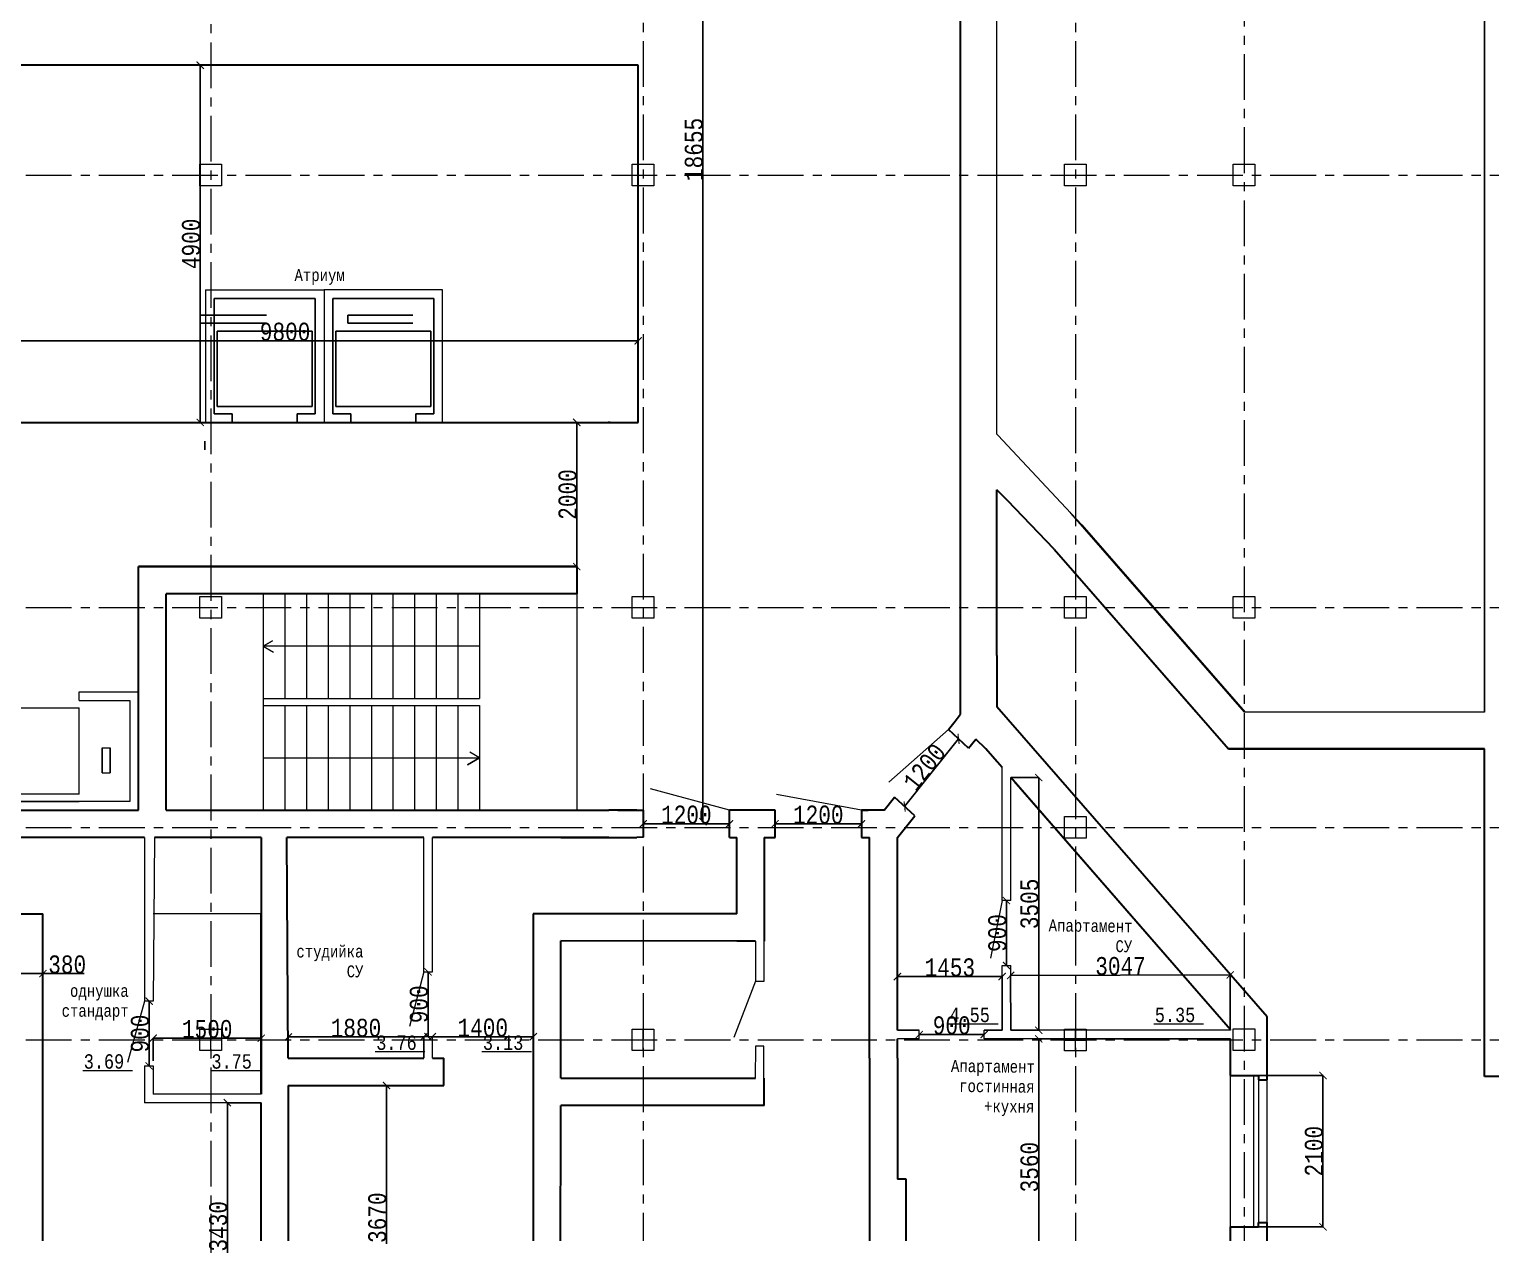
# Model space of a CAD drawing. Header units: millimetres. Extents: x -689206 to 4969298, y -1019800 to 703299.
# Drawn here: x 351458 to 371743, y 548352 to 565053 of the extents above; entities that cross this region are included whole.
import ezdxf

# ---------------------------------------------------------------- set-up
doc = ezdxf.new("R2010")
doc.units = ezdxf.units.MM
doc.linetypes.add('осеваяX2', pattern=[101.6, 63.5, -12.7, 12.7, -12.7])
for name, color, linetype, lineweight in [('несущие', 7, 'Continuous', 30), ('ПЕРЕГОРОДКИ', 252, 'Continuous', 9), ('РАЗМЕРЫ', 7, 'Continuous', 9), ('стены', 7, 'Continuous', 20)]:
    doc.layers.add(name, color=color, linetype=linetype, lineweight=lineweight)
doc.styles.add('Аннотативный', font='isocteur.ttf', dxfattribs={"width": 0.7, "height": 250})
doc.dimstyles.new('Аннотативный', dxfattribs={"dimscale": 0, "dimtxt": 250, "dimasz": 100, "dimexe": 1.25, "dimexo": 0.625, "dimtad": 1, "dimdec": 0, "dimtxsty": 'Аннотативный', "dimblk": 'ARCHTICK', "dimcen": 2.5, "dimadec": 0, "dimazin": 0, "dimtfac": 1, "dimtdec": 0, "dimtmove": 0, "dimatfit": 3, "dimfxl": 1, "dimarcsym": 0})

# ---------------------------------------------------------------- blocks, each defined once
blk = doc.blocks.new('_ArchTick')
at = {"color": 0, "linetype": 'ByBlock', "const_width": 0.15}
blk.add_lwpolyline([(-0.5, -0.5), (0.5, 0.5)], dxfattribs=at)
blk = doc.blocks.new('*D386')
at = {"layer": 'Defpoints', "color": 0, "lineweight": 20, "transparency": 16777216}
for p in [(354678, 551052), (353178, 550740), (354678, 550740)]:
    blk.add_point(p, dxfattribs=at)
at = {"layer": 'стены', "color": 0, "lineweight": -2, "transparency": 16777216}
for p, q in [((353178, 550740), (353178, 551053)), ((353178, 551052), (354678, 551052)), ((354678, 550740), (354678, 551053))]:
    blk.add_line(p, q, dxfattribs=at)
at = {"layer": 'стены', "color": 0, "lineweight": -2, "transparency": 16777216, "xscale": 100, "yscale": 100, "zscale": 100, "rotation": 180}
blk.add_blockref('_ArchTick', (353178, 551052), dxfattribs=at)
at = {"layer": 'стены', "color": 0, "lineweight": -2, "transparency": 16777216, "xscale": 100, "yscale": 100, "zscale": 100}
blk.add_blockref('_ArchTick', (354678, 551052), dxfattribs=at)
at = {"layer": 'стены', "color": 0, "transparency": 16777216, "insert": (353928, 551177), "char_height": 250, "attachment_point": 5, "style": 'Аннотативный'}
blk.add_mtext('1500', dxfattribs=at)
blk = doc.blocks.new('*D387')
at = {"layer": 'Defpoints', "color": 0, "lineweight": 20, "transparency": 16777216}
for p in [(354678, 550157), (354208, 546727), (354678, 546727)]:
    blk.add_point(p, dxfattribs=at)
at = {"layer": 'стены', "color": 0, "lineweight": -2, "transparency": 16777216}
for p, q in [((354677, 550157), (354207, 550157)), ((354208, 550157), (354208, 546727)), ((354677, 546727), (354207, 546727))]:
    blk.add_line(p, q, dxfattribs=at)
at = {"layer": 'стены', "color": 0, "lineweight": -2, "transparency": 16777216, "xscale": 100, "yscale": 100, "zscale": 100}
for p, rotation in [((354208, 550157), 90), ((354208, 546727), 270)]:
    blk.add_blockref('_ArchTick', p, dxfattribs=dict(at, rotation=rotation))
at = {"layer": 'стены', "color": 0, "transparency": 16777216, "insert": (354082, 548442), "char_height": 250, "attachment_point": 5, "rotation": 90, "style": 'Аннотативный'}
blk.add_mtext('3430', dxfattribs=at)
blk = doc.blocks.new('*D388')
at = {"layer": 'Defpoints', "color": 0, "lineweight": 20, "transparency": 16777216}
for p in [(356933, 551069), (355053, 550777), (356933, 550777)]:
    blk.add_point(p, dxfattribs=at)
at = {"layer": 'стены', "color": 0, "lineweight": -2, "transparency": 16777216}
for p, q in [((355053, 550778), (355053, 551071)), ((355053, 551069), (356933, 551069)), ((356933, 550778), (356933, 551071))]:
    blk.add_line(p, q, dxfattribs=at)
at = {"layer": 'стены', "color": 0, "lineweight": -2, "transparency": 16777216, "xscale": 100, "yscale": 100, "zscale": 100, "rotation": 180}
blk.add_blockref('_ArchTick', (355053, 551069), dxfattribs=at)
at = {"layer": 'стены', "color": 0, "lineweight": -2, "transparency": 16777216, "xscale": 100, "yscale": 100, "zscale": 100}
blk.add_blockref('_ArchTick', (356933, 551069), dxfattribs=at)
at = {"layer": 'стены', "color": 0, "transparency": 16777216, "insert": (355993, 551195), "char_height": 250, "attachment_point": 5, "style": 'Аннотативный'}
blk.add_mtext('1880', dxfattribs=at)
blk = doc.blocks.new('*D369')
at = {"layer": 'Defpoints', "color": 0, "lineweight": 20, "transparency": 16777216}
for p in [(357053, 551073), (358454, 551073), (358454, 551073)]:
    blk.add_point(p, dxfattribs=at)
at = {"layer": 'стены', "color": 0, "lineweight": -2, "transparency": 16777216}
for p, q in [((357053, 551073), (357053, 551074)), ((357053, 551073), (358454, 551073)), ((358454, 551073), (358454, 551074))]:
    blk.add_line(p, q, dxfattribs=at)
at = {"layer": 'стены', "color": 0, "lineweight": -2, "transparency": 16777216, "xscale": 100, "yscale": 100, "zscale": 100, "rotation": 180}
blk.add_blockref('_ArchTick', (357053, 551073), dxfattribs=at)
at = {"layer": 'стены', "color": 0, "lineweight": -2, "transparency": 16777216, "xscale": 100, "yscale": 100, "zscale": 100}
blk.add_blockref('_ArchTick', (358454, 551073), dxfattribs=at)
at = {"layer": 'стены', "color": 0, "transparency": 16777216, "insert": (357753, 551198), "char_height": 250, "attachment_point": 5, "style": 'Аннотативный'}
blk.add_mtext('1400', dxfattribs=at)
blk = doc.blocks.new('*D394')
at = {"layer": 'Defpoints', "color": 0, "lineweight": 20, "transparency": 16777216}
for p in [(365081, 554669), (365468, 554669), (365081, 551163)]:
    blk.add_point(p, dxfattribs=at)
at = {"layer": 'стены', "color": 0, "lineweight": -2, "transparency": 16777216}
for p, q in [((365082, 554669), (365469, 554669)), ((365468, 551163), (365468, 554669)), ((365082, 551163), (365469, 551163))]:
    blk.add_line(p, q, dxfattribs=at)
at = {"layer": 'стены', "color": 0, "lineweight": -2, "transparency": 16777216, "xscale": 100, "yscale": 100, "zscale": 100}
for p, rotation in [((365468, 554669), 90), ((365468, 551163), 270)]:
    blk.add_blockref('_ArchTick', p, dxfattribs=dict(at, rotation=rotation))
at = {"layer": 'стены', "color": 0, "transparency": 16777216, "insert": (365342, 552916), "char_height": 250, "attachment_point": 5, "rotation": 90, "style": 'Аннотативный'}
blk.add_mtext('3505', dxfattribs=at)
blk = doc.blocks.new('*D395')
at = {"layer": 'Defpoints', "color": 0, "lineweight": 20, "transparency": 16777216}
for p in [(368126, 551930), (365081, 551163), (368128, 551170)]:
    blk.add_point(p, dxfattribs=at)
at = {"layer": 'стены', "color": 0, "lineweight": -2, "transparency": 16777216}
for p, q in [((365079, 551923), (368126, 551930)), ((365081, 551164), (365079, 551925)), ((368128, 551171), (368126, 551932))]:
    blk.add_line(p, q, dxfattribs=at)
at = {"layer": 'стены', "color": 0, "lineweight": -2, "transparency": 16777216, "xscale": 100, "yscale": 100, "zscale": 100}
for p, rotation in [((365079, 551923), 180.1306317100923), ((368126, 551930), 0.1306317100923745)]:
    blk.add_blockref('_ArchTick', p, dxfattribs=dict(at, rotation=rotation))
at = {"layer": 'стены', "color": 0, "transparency": 16777216, "insert": (366604, 552052), "char_height": 250, "attachment_point": 5, "rotation": 0.1306, "style": 'Аннотативный'}
blk.add_mtext('3047', dxfattribs=at)
blk = doc.blocks.new('*D396')
at = {"layer": 'Defpoints', "color": 0, "lineweight": 20, "transparency": 16777216}
for p in [(363508, 551907), (363508, 551163), (364961, 551163)]:
    blk.add_point(p, dxfattribs=at)
at = {"layer": 'стены', "color": 0, "lineweight": -2, "transparency": 16777216}
for p, q in [((363508, 551164), (363508, 551908)), ((364961, 551907), (363508, 551907)), ((364961, 551164), (364961, 551908))]:
    blk.add_line(p, q, dxfattribs=at)
at = {"layer": 'стены', "color": 0, "lineweight": -2, "transparency": 16777216, "xscale": 100, "yscale": 100, "zscale": 100, "rotation": 180}
blk.add_blockref('_ArchTick', (363508, 551907), dxfattribs=at)
at = {"layer": 'стены', "color": 0, "lineweight": -2, "transparency": 16777216, "xscale": 100, "yscale": 100, "zscale": 100}
blk.add_blockref('_ArchTick', (364961, 551907), dxfattribs=at)
at = {"layer": 'стены', "color": 0, "transparency": 16777216, "insert": (364235, 552033), "char_height": 250, "attachment_point": 5, "style": 'Аннотативный'}
blk.add_mtext('1453', dxfattribs=at)
blk = doc.blocks.new('*D397')
at = {"layer": 'Defpoints', "color": 0, "lineweight": 20, "transparency": 16777216}
for p in [(368128, 551043), (365468, 547483), (368128, 547483)]:
    blk.add_point(p, dxfattribs=at)
at = {"layer": 'стены', "color": 0, "lineweight": -2, "transparency": 16777216}
for p, q in [((368128, 551043), (365467, 551043)), ((365468, 551043), (365468, 547483)), ((368128, 547483), (365467, 547483))]:
    blk.add_line(p, q, dxfattribs=at)
at = {"layer": 'стены', "color": 0, "lineweight": -2, "transparency": 16777216, "xscale": 100, "yscale": 100, "zscale": 100}
for p, rotation in [((365468, 551043), 90), ((365468, 547483), 270)]:
    blk.add_blockref('_ArchTick', p, dxfattribs=dict(at, rotation=rotation))
at = {"layer": 'стены', "color": 0, "transparency": 16777216, "insert": (365342, 549263), "char_height": 250, "attachment_point": 5, "rotation": 90, "style": 'Аннотативный'}
blk.add_mtext('3560', dxfattribs=at)
blk = doc.blocks.new('*D407')
at = {"layer": 'Defpoints', "color": 0, "lineweight": 20, "transparency": 16777216}
for p in [(353118, 551567), (353122, 551567), (353118, 550667)]:
    blk.add_point(p, dxfattribs=at)
at = {"layer": 'стены', "color": 0, "lineweight": -2, "transparency": 16777216}
for p, q in [((353119, 551567), (353123, 551567)), ((353122, 550667), (353122, 551567)), ((353119, 550667), (353123, 550667))]:
    blk.add_line(p, q, dxfattribs=at)
at = {"layer": 'стены', "color": 0, "lineweight": -2, "transparency": 16777216, "xscale": 100, "yscale": 100, "zscale": 100}
for p, rotation in [((353122, 551567), 90), ((353122, 550667), 270)]:
    blk.add_blockref('_ArchTick', p, dxfattribs=dict(at, rotation=rotation))
at = {"layer": 'стены', "color": 0, "transparency": 16777216, "insert": (352996, 551117), "char_height": 250, "attachment_point": 5, "rotation": 90, "style": 'Аннотативный'}
blk.add_mtext('900', dxfattribs=at)
blk = doc.blocks.new('*D408')
at = {"layer": 'Defpoints', "color": 0, "lineweight": 20, "transparency": 16777216}
for p in [(356993, 551973), (356993, 551973), (356993, 551073)]:
    blk.add_point(p, dxfattribs=at)
at = {"layer": 'стены', "color": 0, "lineweight": -2, "transparency": 16777216}
for p, q in [((356993, 551073), (356993, 551973)), ((356994, 551973), (356994, 551973)), ((356994, 551073), (356994, 551073))]:
    blk.add_line(p, q, dxfattribs=at)
at = {"layer": 'стены', "color": 0, "lineweight": -2, "transparency": 16777216, "xscale": 100, "yscale": 100, "zscale": 100}
for p, rotation in [((356993, 551973), 90), ((356993, 551073), 270)]:
    blk.add_blockref('_ArchTick', p, dxfattribs=dict(at, rotation=rotation))
at = {"layer": 'стены', "color": 0, "transparency": 16777216, "insert": (356867, 551523), "char_height": 250, "attachment_point": 5, "rotation": 90, "style": 'Аннотативный'}
blk.add_mtext('900', dxfattribs=at)
blk = doc.blocks.new('*D412')
at = {"layer": 'Defpoints', "color": 0, "lineweight": 20, "transparency": 16777216}
for p in [(365021, 552961), (365021, 552961), (365021, 552061)]:
    blk.add_point(p, dxfattribs=at)
at = {"layer": 'стены', "color": 0, "lineweight": -2, "transparency": 16777216}
for p, q in [((365021, 552061), (365021, 552961)), ((365022, 552961), (365022, 552961)), ((365022, 552061), (365022, 552061))]:
    blk.add_line(p, q, dxfattribs=at)
at = {"layer": 'стены', "color": 0, "lineweight": -2, "transparency": 16777216, "xscale": 100, "yscale": 100, "zscale": 100}
for p, rotation in [((365021, 552961), 90), ((365021, 552061), 270)]:
    blk.add_blockref('_ArchTick', p, dxfattribs=dict(at, rotation=rotation))
at = {"layer": 'стены', "color": 0, "transparency": 16777216, "insert": (364895, 552511), "char_height": 250, "attachment_point": 5, "rotation": 90, "style": 'Аннотативный'}
blk.add_mtext('900', dxfattribs=at)
blk = doc.blocks.new('*D413')
at = {"layer": 'Defpoints', "color": 0, "lineweight": 20, "transparency": 16777216}
for p in [(363811, 551103), (364711, 551103), (364711, 551103)]:
    blk.add_point(p, dxfattribs=at)
at = {"layer": 'стены', "color": 0, "lineweight": -2, "transparency": 16777216}
for p, q in [((363811, 551104), (363811, 551105)), ((363811, 551103), (364711, 551103)), ((364711, 551104), (364711, 551105))]:
    blk.add_line(p, q, dxfattribs=at)
at = {"layer": 'стены', "color": 0, "lineweight": -2, "transparency": 16777216, "xscale": 100, "yscale": 100, "zscale": 100, "rotation": 180}
blk.add_blockref('_ArchTick', (363811, 551103), dxfattribs=at)
at = {"layer": 'стены', "color": 0, "lineweight": -2, "transparency": 16777216, "xscale": 100, "yscale": 100, "zscale": 100}
blk.add_blockref('_ArchTick', (364711, 551103), dxfattribs=at)
at = {"layer": 'стены', "color": 0, "transparency": 16777216, "insert": (364261, 551229), "char_height": 250, "attachment_point": 5, "style": 'Аннотативный'}
blk.add_mtext('900', dxfattribs=at)
blk = doc.blocks.new('*D461')
at = {"layer": 'Defpoints', "color": 0, "linetype": 'ByBlock', "lineweight": 20, "transparency": 16777216}
for p in [(355666, 550397), (356416, 550397), (355666, 546727)]:
    blk.add_point(p, dxfattribs=at)
at = {"layer": 'РАЗМЕРЫ', "color": 0, "linetype": 'ByBlock', "lineweight": -2, "transparency": 16777216}
for p, q in [((355667, 550397), (356417, 550397)), ((356416, 546727), (356416, 550397)), ((355667, 546727), (356417, 546727))]:
    blk.add_line(p, q, dxfattribs=at)
at = {"layer": 'РАЗМЕРЫ', "color": 0, "linetype": 'ByBlock', "lineweight": -2, "transparency": 16777216, "xscale": 100, "yscale": 100, "zscale": 100}
for p, rotation in [((356416, 550397), 90), ((356416, 546727), 270)]:
    blk.add_blockref('_ArchTick', p, dxfattribs=dict(at, rotation=rotation))
at = {"layer": 'РАЗМЕРЫ', "color": 0, "linetype": 'ByBlock', "lineweight": 13, "transparency": 16777216, "insert": (356290, 548562), "char_height": 250, "attachment_point": 5, "rotation": 90, "style": 'Аннотативный'}
blk.add_mtext('3670', dxfattribs=at)
blk = doc.blocks.new('*D467')
at = {"layer": 'Defpoints', "color": 0, "linetype": 'ByBlock', "lineweight": 20, "transparency": 16777216}
for p in [(368128, 550535), (369414, 550535), (368128, 548435)]:
    blk.add_point(p, dxfattribs=at)
at = {"layer": 'РАЗМЕРЫ', "color": 0, "linetype": 'ByBlock', "lineweight": -2, "transparency": 16777216}
for p, q in [((368129, 550535), (369415, 550535)), ((369414, 548435), (369414, 550535)), ((368129, 548435), (369415, 548435))]:
    blk.add_line(p, q, dxfattribs=at)
at = {"layer": 'РАЗМЕРЫ', "color": 0, "linetype": 'ByBlock', "lineweight": -2, "transparency": 16777216, "xscale": 100, "yscale": 100, "zscale": 100}
for p, rotation in [((369414, 550535), 90), ((369414, 548435), 270)]:
    blk.add_blockref('_ArchTick', p, dxfattribs=dict(at, rotation=rotation))
at = {"layer": 'РАЗМЕРЫ', "color": 0, "linetype": 'ByBlock', "lineweight": 13, "transparency": 16777216, "insert": (369289, 549485), "char_height": 250, "attachment_point": 5, "rotation": 90, "style": 'Аннотативный'}
blk.add_mtext('2100', dxfattribs=at)
blk = doc.blocks.new('*D478')
at = {"layer": 'Defpoints', "color": 0, "linetype": 'ByBlock', "lineweight": 20, "transparency": 16777216}
for p in [(360808, 572712), (360808, 572712), (360808, 554057)]:
    blk.add_point(p, dxfattribs=at)
at = {"layer": 'РАЗМЕРЫ', "color": 0, "linetype": 'ByBlock', "lineweight": -2, "transparency": 16777216}
for p, q in [((360808, 554057), (360808, 572712)), ((360809, 572712), (360810, 572712)), ((360809, 554057), (360810, 554057))]:
    blk.add_line(p, q, dxfattribs=at)
at = {"layer": 'РАЗМЕРЫ', "color": 0, "linetype": 'ByBlock', "lineweight": -2, "transparency": 16777216, "xscale": 100, "yscale": 100, "zscale": 100}
for p, rotation in [((360808, 572712), 90), ((360808, 554057), 270)]:
    blk.add_blockref('_ArchTick', p, dxfattribs=dict(at, rotation=rotation))
at = {"layer": 'РАЗМЕРЫ', "color": 0, "linetype": 'ByBlock', "lineweight": 25, "transparency": 16777216, "insert": (360683, 563385), "char_height": 250, "attachment_point": 5, "rotation": 90, "style": 'Аннотативный'}
blk.add_mtext('18655', dxfattribs=at)
blk = doc.blocks.new('*D673')
at = {"layer": 'Defpoints', "color": 0, "linetype": 'ByBlock', "lineweight": 20, "transparency": 16777216}
for p in [(353831, 564553), (353831, 564553), (353831, 559597)]:
    blk.add_point(p, dxfattribs=at)
at = {"layer": 'РАЗМЕРЫ', "color": 0, "linetype": 'ByBlock', "lineweight": -2, "transparency": 16777216}
for p, q in [((353831, 564553), (353832, 564553)), ((353831, 559597), (353831, 564553)), ((353831, 559597), (353832, 559597))]:
    blk.add_line(p, q, dxfattribs=at)
at = {"layer": 'РАЗМЕРЫ', "color": 0, "linetype": 'ByBlock', "lineweight": -2, "transparency": 16777216, "xscale": 100, "yscale": 100, "zscale": 100}
for p, rotation in [((353831, 564553), 90), ((353831, 559597), 270)]:
    blk.add_blockref('_ArchTick', p, dxfattribs=dict(at, rotation=rotation))
at = {"layer": 'РАЗМЕРЫ', "color": 0, "linetype": 'ByBlock', "lineweight": 20, "transparency": 16777216, "insert": (353705, 562075), "char_height": 250, "attachment_point": 5, "rotation": 90, "style": 'Аннотативный'}
blk.add_mtext('4900', dxfattribs=at)
blk = doc.blocks.new('*D674')
at = {"layer": 'Defpoints', "color": 0, "linetype": 'ByBlock', "lineweight": 20, "transparency": 16777216}
for p in [(350109, 560728), (350109, 559597), (359909, 559597)]:
    blk.add_point(p, dxfattribs=at)
at = {"layer": 'РАЗМЕРЫ', "color": 0, "linetype": 'ByBlock', "lineweight": -2, "transparency": 16777216}
for p, q in [((350109, 559598), (350109, 560729)), ((359909, 560728), (350109, 560728)), ((359909, 559598), (359909, 560729))]:
    blk.add_line(p, q, dxfattribs=at)
at = {"layer": 'РАЗМЕРЫ', "color": 0, "linetype": 'ByBlock', "lineweight": -2, "transparency": 16777216, "xscale": 100, "yscale": 100, "zscale": 100, "rotation": 180}
blk.add_blockref('_ArchTick', (350109, 560728), dxfattribs=at)
at = {"layer": 'РАЗМЕРЫ', "color": 0, "linetype": 'ByBlock', "lineweight": -2, "transparency": 16777216, "xscale": 100, "yscale": 100, "zscale": 100}
blk.add_blockref('_ArchTick', (359909, 560728), dxfattribs=at)
at = {"layer": 'РАЗМЕРЫ', "color": 0, "linetype": 'ByBlock', "lineweight": 20, "transparency": 16777216, "insert": (355009, 560854), "char_height": 250, "attachment_point": 5, "style": 'Аннотативный'}
blk.add_mtext('9800', dxfattribs=at)
blk = doc.blocks.new('*D677')
at = {"layer": 'Defpoints', "color": 0, "linetype": 'ByBlock', "lineweight": 20, "transparency": 16777216}
for p in [(359978, 554027), (359978, 554027), (361178, 554027)]:
    blk.add_point(p, dxfattribs=at)
at = {"layer": 'РАЗМЕРЫ', "color": 0, "linetype": 'ByBlock', "lineweight": -2, "transparency": 16777216}
for p, q in [((359978, 554028), (359978, 554029)), ((361178, 554027), (359978, 554027)), ((361178, 554028), (361178, 554029))]:
    blk.add_line(p, q, dxfattribs=at)
at = {"layer": 'РАЗМЕРЫ', "color": 0, "linetype": 'ByBlock', "lineweight": -2, "transparency": 16777216, "xscale": 100, "yscale": 100, "zscale": 100, "rotation": 180}
blk.add_blockref('_ArchTick', (359978, 554027), dxfattribs=at)
at = {"layer": 'РАЗМЕРЫ', "color": 0, "linetype": 'ByBlock', "lineweight": -2, "transparency": 16777216, "xscale": 100, "yscale": 100, "zscale": 100}
blk.add_blockref('_ArchTick', (361178, 554027), dxfattribs=at)
at = {"layer": 'РАЗМЕРЫ', "color": 0, "linetype": 'ByBlock', "lineweight": 20, "transparency": 16777216, "insert": (360578, 554153), "char_height": 250, "attachment_point": 5, "style": 'Аннотативный'}
blk.add_mtext('1200', dxfattribs=at)
blk = doc.blocks.new('*D678')
at = {"layer": 'Defpoints', "color": 0, "linetype": 'ByBlock', "lineweight": 20, "transparency": 16777216}
for p in [(361809, 554027), (361809, 554027), (363009, 554027)]:
    blk.add_point(p, dxfattribs=at)
at = {"layer": 'РАЗМЕРЫ', "color": 0, "linetype": 'ByBlock', "lineweight": -2, "transparency": 16777216}
for p, q in [((361809, 554028), (361809, 554029)), ((363009, 554027), (361809, 554027)), ((363009, 554028), (363009, 554029))]:
    blk.add_line(p, q, dxfattribs=at)
at = {"layer": 'РАЗМЕРЫ', "color": 0, "linetype": 'ByBlock', "lineweight": -2, "transparency": 16777216, "xscale": 100, "yscale": 100, "zscale": 100, "rotation": 180}
blk.add_blockref('_ArchTick', (361809, 554027), dxfattribs=at)
at = {"layer": 'РАЗМЕРЫ', "color": 0, "linetype": 'ByBlock', "lineweight": -2, "transparency": 16777216, "xscale": 100, "yscale": 100, "zscale": 100}
blk.add_blockref('_ArchTick', (363009, 554027), dxfattribs=at)
at = {"layer": 'РАЗМЕРЫ', "color": 0, "linetype": 'ByBlock', "lineweight": 20, "transparency": 16777216, "insert": (362409, 554153), "char_height": 250, "attachment_point": 5, "style": 'Аннотативный'}
blk.add_mtext('1200', dxfattribs=at)
blk = doc.blocks.new('*D679')
at = {"layer": 'Defpoints', "color": 0, "linetype": 'ByBlock', "lineweight": 20, "transparency": 16777216}
for p in [(364356, 555206), (363608, 554267), (363608, 554267)]:
    blk.add_point(p, dxfattribs=at)
at = {"layer": 'РАЗМЕРЫ', "color": 0, "linetype": 'ByBlock', "lineweight": -2, "transparency": 16777216}
for p, q in [((364356, 555206), (363608, 554267)), ((364355, 555206), (364355, 555206)), ((363607, 554267), (363607, 554268))]:
    blk.add_line(p, q, dxfattribs=at)
at = {"layer": 'РАЗМЕРЫ', "color": 0, "linetype": 'ByBlock', "lineweight": -2, "transparency": 16777216, "xscale": 100, "yscale": 100, "zscale": 100}
for p, rotation in [((364356, 555206), 51.45090040616839), ((363608, 554267), 231.4509004061684)]:
    blk.add_blockref('_ArchTick', p, dxfattribs=dict(at, rotation=rotation))
at = {"layer": 'РАЗМЕРЫ', "color": 0, "linetype": 'ByBlock', "lineweight": 20, "transparency": 16777216, "insert": (363883, 554815), "char_height": 250, "attachment_point": 5, "rotation": 51.4509, "style": 'Аннотативный'}
blk.add_mtext('1200', dxfattribs=at)
blk = doc.blocks.new('*D683')
at = {"layer": 'Defpoints', "color": 0, "linetype": 'ByBlock', "lineweight": 20, "transparency": 16777216}
for p in [(351648, 551948), (351268, 550500), (351648, 550500)]:
    blk.add_point(p, dxfattribs=at)
at = {"layer": 'РАЗМЕРЫ', "color": 0, "linetype": 'ByBlock', "lineweight": -2, "transparency": 16777216}
for p, q in [((351268, 550500), (351268, 551950)), ((351268, 551948), (351648, 551948)), ((351648, 550500), (351648, 551950)), ((351648, 551948), (352222, 551948))]:
    blk.add_line(p, q, dxfattribs=at)
at = {"layer": 'РАЗМЕРЫ', "color": 0, "linetype": 'ByBlock', "lineweight": -2, "transparency": 16777216, "xscale": 100, "yscale": 100, "zscale": 100, "rotation": 180}
blk.add_blockref('_ArchTick', (351268, 551948), dxfattribs=at)
at = {"layer": 'РАЗМЕРЫ', "color": 0, "linetype": 'ByBlock', "lineweight": -2, "transparency": 16777216, "xscale": 100, "yscale": 100, "zscale": 100}
blk.add_blockref('_ArchTick', (351648, 551948), dxfattribs=at)
at = {"layer": 'РАЗМЕРЫ', "color": 0, "linetype": 'ByBlock', "lineweight": 30, "transparency": 16777216, "insert": (351985, 552074), "char_height": 250, "attachment_point": 5, "style": 'Аннотативный'}
blk.add_mtext('380', dxfattribs=at)
blk = doc.blocks.new('*D686')
at = {"layer": 'Defpoints', "color": 0, "linetype": 'ByBlock', "lineweight": 20, "transparency": 16777216}
for p in [(359057, 559597), (359057, 559597), (359057, 557597)]:
    blk.add_point(p, dxfattribs=at)
at = {"layer": 'РАЗМЕРЫ', "color": 0, "linetype": 'ByBlock', "lineweight": -2, "transparency": 16777216}
for p, q in [((359057, 559597), (359058, 559597)), ((359057, 557597), (359057, 559597)), ((359057, 557597), (359058, 557597))]:
    blk.add_line(p, q, dxfattribs=at)
at = {"layer": 'РАЗМЕРЫ', "color": 0, "linetype": 'ByBlock', "lineweight": -2, "transparency": 16777216, "xscale": 100, "yscale": 100, "zscale": 100}
for p, rotation in [((359057, 559597), 90), ((359057, 557597), 270)]:
    blk.add_blockref('_ArchTick', p, dxfattribs=dict(at, rotation=rotation))
at = {"layer": 'РАЗМЕРЫ', "color": 0, "linetype": 'ByBlock', "lineweight": 20, "transparency": 16777216, "insert": (358931, 558597), "char_height": 250, "attachment_point": 5, "rotation": 90, "style": 'Аннотативный'}
blk.add_mtext('2000', dxfattribs=at)

msp = doc.modelspace()

# ---------------------------------------------------------------- linework, layer by layer
at = {"layer": 'несущие', "lineweight": 25}
msp.add_line((371657.1, 570049.8), (371657.1, 555575.4), dxfattribs=at)
at = {"layer": 'несущие', "lineweight": 30}
for p, q in [((364887.8, 556364), (364888.1, 555652.3)), ((364377.8, 555886.7), (364377.8, 555543.7))]:
    msp.add_line(p, q, dxfattribs=at)
at = {"layer": 'несущие', "color": 18, "linetype": 'ByBlock', "lineweight": 30, "true_color": 0x000000}
for p, q in [((368128.1, 550535.5), (368518.1, 550535.5)), ((368518.1, 550535.5), (368518.1, 550475.5)), ((368518.1, 550475.5), (368638.1, 550475.5)), ((368518.1, 548435.5), (368518.1, 548495.5)), ((368518.1, 548495.5), (368638.1, 548495.5)), ((368128.1, 548435.5), (368518.1, 548435.5))]:
    msp.add_line(p, q, dxfattribs=at)
at = {"layer": 'несущие', "color": 18, "linetype": 'ByBlock', "lineweight": 13, "true_color": 0x000000}
for p, q in [((368448.1, 550535.5), (368448.1, 548435.5)), ((368518.1, 550475.5), (368518.1, 548495.5))]:
    msp.add_line(p, q, dxfattribs=at)
at = {"layer": 'ПЕРЕГОРОДКИ', "color": 0, "linetype": 'ByBlock', "lineweight": 20}
for p, q in [((361537, 552399.5), (361536.5, 551843.8)), ((361656.5, 551843.7), (361657, 552399.5)), ((361535.8, 550943.8), (361535.5, 550499.6)), ((361655.5, 550499.5), (361655.8, 550943.7))]:
    msp.add_line(p, q, dxfattribs=at)
at = {"layer": 'ПЕРЕГОРОДКИ', "linetype": 'ByBlock', "lineweight": 20}
for p, q in [((361538.1, 552399.5), (361537, 552399.5)), ((361535.8, 551843.8), (361656.5, 551843.7)), ((361655.8, 550943.7), (361535.8, 550943.8))]:
    msp.add_line(p, q, dxfattribs=at)
at = {"layer": 'РАЗМЕРЫ', "linetype": 'ByBlock', "lineweight": 20}
for p, q in [((364887.8, 559432.6), (364887.8, 565950)), ((353906.1, 561435.5), (353906.1, 559595.5)), ((353906.1, 561435.5), (355551.8, 561435.5)), ((355551.8, 561435.5), (355551.8, 559595.5)), ((357191.8, 561435.5), (355551.8, 561435.5)), ((357191.8, 561315.5), (357191.8, 561435.5)), ((357191.8, 559595.5), (357191.8, 561315.5)), ((364904.1, 559415.4), (364887.8, 559432.6)), ((365034, 559278.4), (364904.1, 559415.4)), ((365845.2, 558409.9), (365034, 559278.4)), ((354706.5, 557217.3), (354706.5, 555767.3)), ((355006.5, 557217.3), (355006.5, 555767.3)), ((355306.5, 557217.3), (355306.5, 555767.3)), ((355606.5, 557217.3), (355606.5, 555767.3)), ((355906.5, 557217.3), (355906.5, 555767.3)), ((356206.5, 557217.3), (356206.5, 555767.3)), ((356506.5, 557217.3), (356506.5, 555767.3)), ((356806.5, 557217.3), (356806.5, 555767.3)), ((357106.5, 557217.3), (357106.5, 555767.3)), ((357406.5, 557217.3), (357406.5, 555767.3)), ((357706.5, 557217.3), (357706.5, 555767.3)), ((359056.5, 557217.3), (359056.5, 554217.3)), ((354706.5, 556492.3), (354835.7, 556566.9)), ((354835.7, 556566.9), (354706.5, 556492.3)), ((357706.5, 556492.3), (354706.5, 556492.3)), ((354706.5, 556492.3), (354706.5, 554942.3)), ((354706.5, 556492.3), (354850.5, 556409.2)), ((354706.5, 555767.3), (357706.5, 555767.3)), ((354706.5, 555667.3), (354706.5, 554217.3)), ((354706.5, 555667.3), (357706.5, 555667.3)), ((355006.5, 555667.3), (355006.5, 554217.3)), ((355306.5, 555667.3), (355306.5, 554217.3)), ((355606.5, 555667.3), (355606.5, 554217.3)), ((355906.5, 555667.3), (355906.5, 554217.3)), ((356206.5, 555667.3), (356206.5, 554217.3)), ((356506.5, 555667.3), (356506.5, 554217.3)), ((356806.5, 555667.3), (356806.5, 554217.3)), ((357106.5, 555667.3), (357106.5, 554217.3)), ((357406.5, 555667.3), (357406.5, 554217.3)), ((357706.5, 555667.3), (357706.5, 554217.3)), ((364215.6, 555334.6), (363386.3, 554603.9)), ((357706.5, 554942.3), (357571.6, 555020.2)), ((354706.5, 554942.3), (357706.5, 554942.3)), ((357706.5, 554942.3), (357540.4, 554846.4)), ((357540.4, 554846.4), (357706.5, 554942.3)), ((361178.5, 554217.3), (360080.4, 554514.8)), ((363008.8, 554217.3), (361829.3, 554431.6)), ((361535.8, 551843.8), (361238.5, 551061.9))]:
    msp.add_line(p, q, dxfattribs=at)
at = {"layer": 'РАЗМЕРЫ', "linetype": 'ByBlock', "lineweight": 30}
for p, q in [((359908.9, 564552.8), (350108.8, 564552.8)), ((359908.9, 559597.2), (359908.9, 564552.8)), ((350108.8, 559597.2), (358233.8, 559597.2)), ((358233.8, 559597.2), (359908.9, 559597.2)), ((359519.9, 559597.2), (359492.9, 559597.2)), ((364887.8, 556364), (364887.8, 558663.6)), ((365033.5, 558512.2), (364887.8, 558663.6)), ((365683.7, 557835.9), (365033.5, 558512.2)), ((359056.5, 557597.3), (352976.5, 557597.3)), ((352976.5, 554217.3), (352976.5, 557597.3)), ((352976.5, 557597.3), (359056.5, 557597.3)), ((359056.5, 557597.3), (359056.5, 557217.3)), ((359056.5, 557217.3), (353356.5, 557217.3)), ((353356.5, 554217.3), (353356.5, 557217.3)), ((364215.6, 555334.6), (364308.2, 555450.9)), ((364308.2, 555450.9), (364377.8, 555543.7)), ((364495.6, 555076.6), (364215.6, 555334.6)), ((364495.6, 555076.6), (364596.7, 555203.5)), ((364734.9, 555066.2), (364596.7, 555203.5)), ((363325.3, 554217.3), (363467.6, 554396)), ((363747.7, 554138), (363467.6, 554396)), ((350431.3, 554217.3), (352976.5, 554217.3)), ((353356.5, 554217.3), (353801, 554217.3)), ((353801, 554217.3), (359501, 554217.3)), ((359891.5, 554217.3), (359501, 554217.3)), ((359627.5, 554217.3), (359891.5, 554217.3)), ((359891.5, 554217.3), (359978, 554217.3)), ((359978, 554217.3), (359978, 553840.7)), ((361178.5, 553837.3), (361178.5, 554217.3)), ((361808.8, 554217.3), (361178.5, 554217.3)), ((361808.8, 553837.3), (361808.8, 554217.3)), ((363325.3, 554217.3), (363008.8, 554217.3)), ((363008.8, 554217.3), (363101.5, 554217.3)), ((363008.8, 554217.3), (363008.8, 553837.3)), ((363508.1, 553837.3), (363747.7, 554138)), ((352976.5, 553837.3), (350431.3, 553837.3)), ((353058.1, 553837.3), (352976.5, 553837.3)), ((353421, 553837.3), (353198.8, 553837.3)), ((354678.1, 553837.3), (353421, 553837.3)), ((356933.1, 553837.3), (355035, 553837.3)), ((359501, 553837.3), (357053.1, 553837.3)), ((358838.1, 553837.3), (359891.5, 553837.3)), ((359501, 553837.3), (359891.5, 553837.3)), ((359978, 553840.7), (359891.5, 553837.3)), ((361178.5, 553837.3), (361277, 553837.3)), ((361178.5, 553837.3), (361277, 553837.3)), ((361277, 552779.8), (361277, 553837.3)), ((361658.1, 553837.3), (361657, 552399.5)), ((361658.1, 553837.3), (361808.8, 553837.3)), ((363008.8, 553837.3), (363118.1, 553837.3)), ((348948.1, 552779.8), (351648.1, 552779.8)), ((351648.1, 552779.8), (351648.1, 552777.4)), ((361277, 552779.8), (358453.9, 552779.8)), ((361538.1, 552399.6), (358837.2, 552401.8)), ((361277, 552399.5), (361277, 552399.8)), ((361538.1, 552399.5), (361277, 552399.5)), ((361537, 552399.6), (361537, 552399.5)), ((361538.1, 552399.5), (361538.1, 552399.6)), ((358835.3, 550499.6), (361538.1, 550499.6)), ((361655.5, 550499.5), (361655.2, 550117.4)), ((358832.3, 546730.8), (358835.3, 550119.6)), ((361658.1, 550117.4), (358835.3, 550119.6))]:
    msp.add_line(p, q, dxfattribs=at)
at = {"layer": 'РАЗМЕРЫ', "lineweight": 20}
for p, q in [((365845.2, 558409.9), (366065.5, 558174)), ((366065.5, 558174), (368333, 555575.4))]:
    msp.add_line(p, q, dxfattribs=at)
at = {"layer": 'РАЗМЕРЫ', "lineweight": 30}
for p, q in [((365683.7, 557835.9), (368101.1, 555065.4)), ((365716.6, 557799.4), (368101.1, 555066.6)), ((371657.1, 555065.4), (368101.1, 555065.4))]:
    msp.add_line(p, q, dxfattribs=at)
at = {"layer": 'РАЗМЕРЫ'}
for p, q in [((352149.7, 555857.3), (352976.5, 555857.3)), ((352149.7, 555737.3), (352149.7, 555857.3)), ((351049.7, 555637.5), (352149.7, 555637.5)), ((352149.7, 555737.3), (352856.5, 555737.3)), ((352149.7, 554437.3), (352149.7, 555637.5)), ((352856.5, 555737.3), (352856.5, 554337.3)), ((352472.5, 555079.9), (352582.5, 555079.9)), ((352472.5, 554733.7), (352582.5, 554733.7)), ((352149.7, 554437.3), (351049.7, 554437.3)), ((352856.5, 554337.3), (350756.5, 554337.3)), ((351049.7, 554337.3), (352149.7, 554337.3))]:
    msp.add_line(p, q, dxfattribs=at)
at = {"layer": 'РАЗМЕРЫ', "color": 114, "true_color": 0x139b48}
for p, q in [((364215.8, 551251.3), (364905.1, 551251.3)), ((367065.9, 551251.3), (367755.2, 551251.3)), ((356260.8, 550865.8), (356950, 550865.8)), ((357740.3, 550865.8), (358429.6, 550865.8)), ((352200.7, 550605.4), (352889.9, 550605.4)), ((353972.7, 550605.4), (354662, 550605.4))]:
    msp.add_line(p, q, dxfattribs=at)
at = {"layer": 'стены', "color": 1, "linetype": 'осеваяX2', "lineweight": 15, "ltscale": 10}
for p, q in [((359978, 583174.8), (359978, 539027.3)), ((365978, 583174.8), (365978, 538879.3)), ((368318.1, 582996.8), (368318.1, 538701.3)), ((353978, 575029.3), (353978, 539027.3)), ((323978, 563029.3), (396128, 563029.3)), ((323978, 557029.3), (396128, 557029.3)), ((323978, 553977.4), (396128, 553977.4)), ((323978, 551029.3), (396128, 551029.3))]:
    msp.add_line(p, q, dxfattribs=at)
at = {"layer": 'стены', "lineweight": 30}
for p, q in [((364377.8, 566644.6), (364377.8, 555884.7)), ((365716.6, 557799.4), (367647.5, 555586.5)), ((365716.6, 557799.4), (367657.1, 555575.4)), ((368638.1, 551346.9), (364888.1, 555652.3)), ((364888.1, 554890.2), (364734.9, 555066.2)), ((364961.1, 554806.5), (364734.9, 555066.2)), ((368101.1, 555065.4), (371657.1, 555065.4)), ((371657.1, 553312.6), (371657.1, 555065.4)), ((368128.1, 551170.3), (365081.1, 554668.7)), ((368128.1, 551170.3), (365128.1, 554614.7)), ((354678.1, 553837.3), (354678.1, 550277.4)), ((355053.1, 550777.4), (355035, 553837.3)), ((363118.1, 550777.4), (363118.1, 553837.3)), ((363508.1, 551163.4), (363508.1, 553837.3)), ((371657.1, 550519.3), (371657.1, 553312.6)), ((351648.1, 546727.3), (351648.1, 552777.4)), ((354678.1, 550277.4), (354678.1, 552777.4)), ((358453.9, 552779.8), (358453.9, 546727.3)), ((358835.3, 550499.6), (358836.9, 552401.8)), ((368638.1, 550475.5), (368638.1, 551346.9)), ((368128.1, 551163.4), (368128.1, 551170.3)), ((363508.1, 550777.4), (363508.1, 551043.4)), ((368128.1, 550535.5), (368128.1, 551043.4)), ((355053.1, 550777.4), (356933.1, 550777.4)), ((357053.1, 550777.4), (357211.7, 550777.4)), ((357211.7, 550397.4), (357211.7, 550777.4)), ((363118.1, 550777.4), (363118.1, 546727.3)), ((363508.1, 550777.4), (363508.1, 549097.4)), ((355053.1, 550397.4), (357211.7, 550397.4)), ((355058, 546727.3), (355058.1, 550397.4)), ((381440, 550519.3), (371657.1, 550519.3)), ((354678.1, 546727.3), (354678.1, 550157.4)), ((363628.1, 549097.4), (363508.1, 549097.4)), ((363628.1, 548587.4), (363628.1, 549097.4)), ((363628.1, 547482.9), (363628.1, 548587.4)), ((368638.1, 546303.1), (368638.1, 548495.5)), ((368128.1, 547482.9), (368128.1, 548435.5))]:
    msp.add_line(p, q, dxfattribs=at)
at = {"layer": 'стены', "color": 18, "lineweight": 25, "true_color": 0x000000}
for p, q in [((354026.1, 559715.5), (354026.1, 561315.5)), ((354026.1, 561315.5), (355426.1, 561315.5)), ((355426.1, 561315.5), (355426.1, 559715.5)), ((355671.8, 559715.5), (355671.8, 561315.5)), ((355671.8, 561315.5), (357071.8, 561315.5)), ((357071.8, 561315.5), (357071.8, 559715.5)), ((354749.1, 561085.5), (353843.1, 561085.5)), ((356783.8, 561085.5), (355877.8, 561085.5)), ((355877.8, 561085.5), (355877.8, 560975.5)), ((354749.1, 560975.5), (353843.1, 560975.5)), ((354749.1, 560975.5), (354546.6, 560975.5)), ((356783.8, 560975.5), (355877.8, 560975.5)), ((356783.8, 560975.5), (356581.3, 560975.5)), ((354068.1, 559818.5), (354068.1, 560865.5)), ((354068.1, 560865.5), (355384.1, 560865.5)), ((355384.1, 559818.5), (355384.1, 560865.5)), ((355713.8, 559818.5), (355713.8, 560865.5)), ((355713.8, 560865.5), (357029.8, 560865.5)), ((357029.8, 559818.5), (357029.8, 560865.5)), ((354276.1, 559715.5), (354026.1, 559715.5)), ((355384.1, 559818.5), (354068.1, 559818.5)), ((354276.1, 559715.5), (354276.1, 559595.5)), ((355426.1, 559715.5), (355176.1, 559715.5)), ((355176.1, 559715.5), (355176.1, 559595.5)), ((355426.1, 559715.5), (355384.1, 559715.5)), ((355921.8, 559715.5), (355671.8, 559715.5)), ((357029.8, 559818.5), (355713.8, 559818.5)), ((355921.8, 559715.5), (355921.8, 559595.5)), ((357071.8, 559715.5), (356821.8, 559715.5)), ((356821.8, 559715.5), (356821.8, 559595.5)), ((357071.8, 559715.5), (357029.8, 559715.5)), ((353887.1, 559595.5), (353517.1, 559595.5)), ((355546.1, 559595.5), (355176.1, 559595.5)), ((355921.8, 559595.5), (355551.8, 559595.5)), ((357191.8, 559595.5), (356821.8, 559595.5)), ((353895.2, 559335.6), (353895.2, 559215.6))]:
    msp.add_line(p, q, dxfattribs=at)
at = {"layer": 'стены', "lineweight": 20}
for p, q in [((365902.5, 558349.6), (365914.4, 558333.8)), ((365914.4, 558333.8), (368321.1, 555575.4)), ((371657.1, 555575.4), (368321.1, 555575.4))]:
    msp.add_line(p, q, dxfattribs=at)
at = {"layer": 'стены'}
for p, q in [((368638.1, 551346.9), (364888.1, 555652.3)), ((364961.1, 552961.4), (364961.1, 554806.5)), ((365081.1, 552961.4), (365081.1, 554668.7)), ((353058.1, 553837.3), (353058.1, 551567.2)), ((353198.8, 553837.3), (353178.1, 551567.2)), ((356933.1, 551972.6), (356933.1, 553837.3)), ((357053.1, 551972.6), (357053.1, 553837.3)), ((364961.1, 552961.4), (364800.8, 552160.6)), ((365081.1, 552961.4), (364961.1, 552961.4)), ((354678.1, 552777.4), (353178.1, 552777.4)), ((356933.1, 551972.6), (356733.6, 551214.1)), ((356933.1, 551972.6), (357053.1, 551972.6)), ((364961.1, 551163.4), (364961.1, 552061.4)), ((364961.1, 552061.4), (365081.1, 552061.4)), ((365081.1, 551163.4), (365081.1, 552061.4)), ((353058.1, 551567.2), (352821.9, 550717.3)), ((353178.1, 551567.2), (353058.1, 551567.2)), ((353978, 550879.3), (353978, 551179.3)), ((359978, 550879.3), (359978, 551179.3)), ((363811.1, 551163.4), (363508.1, 551163.4)), ((363508.1, 551163.4), (363811.1, 551163.4)), ((363811.1, 551043.4), (363811.1, 551163.4)), ((364961.1, 551163.4), (364711.1, 551163.4)), ((364711.1, 551163.4), (364961.1, 551163.4)), ((364711.1, 551043.4), (364711.1, 551163.4)), ((368128.1, 551163.4), (365081.1, 551163.4)), ((365978, 550877.3), (365978, 551177.3)), ((353828, 551029.3), (354128, 551029.3)), ((356933.1, 550777.4), (356933.1, 551072.6)), ((357053.1, 551072.6), (356933.1, 551072.6)), ((357053.1, 550777.4), (357053.1, 551072.6)), ((359828, 551029.3), (360128, 551029.3)), ((363811.1, 551043.4), (363508.1, 551043.4)), ((368128.1, 551043.4), (364711.1, 551043.4)), ((365828, 551027.3), (366128, 551027.3)), ((355053.1, 550777.4), (356933.1, 550777.4)), ((353058.1, 550667.2), (353058.1, 550157.4)), ((353058.1, 550667.2), (353058.1, 550280.1)), ((353058.1, 550667.2), (353178.1, 550667.2)), ((353178.1, 550667.2), (353178.1, 550277.4)), ((354678.1, 550589.4), (354678.1, 550597.4)), ((368128.1, 548435.5), (368128.1, 550535.5)), ((368638.1, 548495.5), (368638.1, 550475.5)), ((354678.1, 550157.4), (353058.1, 550157.4)), ((354678.1, 550277.4), (353178.1, 550277.4))]:
    msp.add_line(p, q, dxfattribs=at)
at = {"layer": 'стены', "lineweight": 25}
for p, q in [((352472.5, 555079.9), (352472.5, 554733.7)), ((352582.5, 555079.9), (352582.5, 554733.7))]:
    msp.add_line(p, q, dxfattribs=at)
at = {"layer": 'стены', "color": 240, "true_color": 0xed1f24}
for points in [[(353828, 563181.4), (354128, 563181.4), (354128, 562881.4), (353828, 562881.4)], [(359828, 563179.3), (360128, 563179.3), (360128, 562879.3), (359828, 562879.3)], [(365828, 563179.3), (366128, 563179.3), (366128, 562879.3), (365828, 562879.3)], [(368168.1, 563179.3), (368468.1, 563179.3), (368468.1, 562879.3), (368168.1, 562879.3)], [(353828, 557181.4), (354128, 557181.4), (354128, 556881.4), (353828, 556881.4)], [(359828, 557179.3), (360128, 557179.3), (360128, 556879.3), (359828, 556879.3)], [(365828, 557179.3), (366128, 557179.3), (366128, 556879.3), (365828, 556879.3)], [(368168.1, 557179.3), (368468.1, 557179.3), (368468.1, 556879.3), (368168.1, 556879.3)], [(365828, 554127.4), (366128, 554127.4), (366128, 553827.4), (365828, 553827.4)], [(353828, 551179.3), (354128, 551179.3), (354128, 550879.3), (353828, 550879.3)], [(359828, 551179.3), (360128, 551179.3), (360128, 550879.3), (359828, 550879.3)], [(365828, 551177.3), (366128, 551177.3), (366128, 550877.3), (365828, 550877.3)], [(368168.1, 551181.4), (368468.1, 551181.4), (368468.1, 550881.4), (368168.1, 550881.4)]]:
    msp.add_lwpolyline(points, close=True, dxfattribs=at)

# ---------------------------------------------------------------- texts
at = {"color": 18, "true_color": 0x000000, "insert": (355139.9, 561723.6), "char_height": 165.8, "width": 766.271, "attachment_point": 1, "style": 'Аннотативный'}
msp.add_mtext('Атриум', dxfattribs=at)
at = {"char_height": 165.8, "width": 766.271, "attachment_point": 3, "rotation": 359.29601, "style": 'Аннотативный'}
for s, insert in [('Апартамент\\PСУ', (366771.1, 552686.4)), ('Апартамент\\Pгостинная\\P+кухня', (365415.4, 550736.4))]:
    msp.add_mtext(s, dxfattribs=dict(at, insert=insert))
at = {"char_height": 165.8, "width": 766.271, "attachment_point": 3, "style": 'Аннотативный'}
for s, insert in [('студийка\\PСУ', (356096.5, 552338.7)), ('однушка \\Pстандарт', (352838.1, 551792.1))]:
    msp.add_mtext(s, dxfattribs=dict(at, insert=insert))
at = {"layer": 'РАЗМЕРЫ', "color": 114, "true_color": 0x139b48, "char_height": 200, "width": 656.117, "attachment_point": 1, "style": 'Аннотативный'}
for s, insert in [('4.55', (364230, 551475.3)), ('5.35', (367080, 551475.3)), ('3.76', (356274.9, 551089.8)), ('3.13', (357754.4, 551089.8)), ('3.69', (352214.8, 550829.5)), ('3.75', (353986.8, 550829.5))]:
    msp.add_mtext(s, dxfattribs=dict(at, insert=insert))

# ---------------------------------------------------------------- dimensions: what is measured, and where the dimension line sits
at = {"layer": 'РАЗМЕРЫ', "linetype": 'ByBlock', "lineweight": 25}
dim = msp.add_linear_dim(base=(360808.4386, 572711.9043), p1=(360808.4386, 554057.3509), p2=(360808.4386, 572711.9043), angle=90, dimstyle='Аннотативный', dxfattribs=at)
dim.commit()
dim.dimension.update_dxf_attribs({"geometry": '*D478', "text_midpoint": (360682.8136, 563384.6276)})
at = {"layer": 'РАЗМЕРЫ', "linetype": 'ByBlock', "lineweight": 20}
dim = msp.add_aligned_dim(p1=(353830.8, 559597.2), p2=(353830.8, 564552.8), distance=0, text='4900', dimstyle='Аннотативный', dxfattribs=at)
dim.commit()
dim.dimension.update_dxf_attribs({"geometry": '*D673', "text_midpoint": (353705.1, 562075)})
for p1, p2, distance, picture, middle in [((359908.9, 559597.2), (350108.8, 559597.2), -1131, '*D674', (355008.9, 560853.8)), ((359056.5, 557597.3), (359056.5, 559597.2), 0, '*D686', (358930.9, 558597.3)), ((364355.6, 555205.6), (363607.6, 554267), 0, '*D679', (363883.4, 554814.6)), ((361178.4837, 554027.3356), (359978.0175, 554027.3356), 0, '*D677', (360578.2506, 554152.9606)), ((363008.8, 554027.3), (361808.8, 554027.3), 0, '*D678', (362408.8, 554153))]:
    dim = msp.add_aligned_dim(p1=p1, p2=p2, distance=distance, dimstyle='Аннотативный', dxfattribs=at)
    dim.commit()
    dim.dimension.update_dxf_attribs({"geometry": picture, "text_midpoint": middle})
at = {"layer": 'РАЗМЕРЫ', "linetype": 'ByBlock', "lineweight": 30}
dim = msp.add_aligned_dim(p1=(351268.1, 550499.6), p2=(351648.1, 550499.6), distance=1448.7, dimstyle='Аннотативный', dxfattribs=at)
dim.commit()
dim.dimension.update_dxf_attribs({"geometry": '*D683', "text_midpoint": (351985, 552073.9)})
at = {"layer": 'РАЗМЕРЫ', "linetype": 'ByBlock', "lineweight": 13}
for base, p1, p2, picture, middle in [((369414.2, 550535.5), (368128.1, 548435.5), (368128.1, 550535.5), '*D467', (369288.6, 549485.5)), ((356415.6, 550397.4), (355666.3, 546727.3), (355666.3, 550397.4), '*D461', (356290, 548562.3))]:
    dim = msp.add_linear_dim(base=base, p1=p1, p2=p2, angle=90, dimstyle='Аннотативный', dxfattribs=at)
    dim.commit()
    dim.dimension.update_dxf_attribs({"geometry": picture, "text_midpoint": middle})
at = {"layer": 'стены'}
for p1, p2, distance, picture, middle in [((365081.1, 551163.4), (365081.1, 554668.7), -386.9, '*D394', (365342.4, 552916)), ((365021.1, 552061.4), (365021.1, 552961.4), 0, '*D412', (364895.5, 552511.4)), ((356993.1, 551072.6), (356993.1, 551972.6), 0, '*D408', (356867.5, 551522.6)), ((353118.1, 550667.2), (353118.1, 551567.2), -3.6, '*D407', (352996, 551117.2)), ((353178.1, 550739.7), (354678.1, 550739.7), 312, '*D386', (353928.1, 551177.3)), ((355053.1, 550777.4), (356933.1, 550777.4), 291.9, '*D388', (355993.1, 551194.9)), ((363811.1, 551103.4), (364711.1, 551103.4), 0, '*D413', (364261.1, 551229)), ((368128.134, 551043.3621), (368128.134, 547482.8994), -2660.1166, '*D397', (365342.3925, 549263.1308)), ((354678.1, 550157.4), (354678.1, 546727.3), -470.2, '*D387', (354082.3, 548442.3))]:
    dim = msp.add_aligned_dim(p1=p1, p2=p2, distance=distance, dimstyle='Аннотативный', dxfattribs=at)
    dim.commit()
    dim.dimension.update_dxf_attribs({"geometry": picture, "text_midpoint": middle})
for base, p1, p2, angle, picture, middle in [((363508.1, 551907.1), (364961.1, 551163.4), (363508.1, 551163.4), 180, '*D396', (364234.6, 551907.1)), ((368126.4, 551930.3), (365081.1, 551163.4), (368128.1, 551170.3), 0.13063, '*D395', (366603.8, 551926.8))]:
    dim = msp.add_linear_dim(base=base, p1=p1, p2=p2, angle=angle, dimstyle='Аннотативный', dxfattribs=at)
    dim.commit()
    dim.dimension.update_dxf_attribs({"geometry": picture, "text_midpoint": middle, "dimtype": 161})
dim = msp.add_aligned_dim(p1=(357053.1, 551072.6), p2=(358453.9, 551072.6), distance=0, text='1400', dimstyle='Аннотативный', dxfattribs=at)
dim.commit()
dim.dimension.update_dxf_attribs({"geometry": '*D369', "text_midpoint": (357753.5, 551198.2)})

doc.saveas('drawing.dxf')
